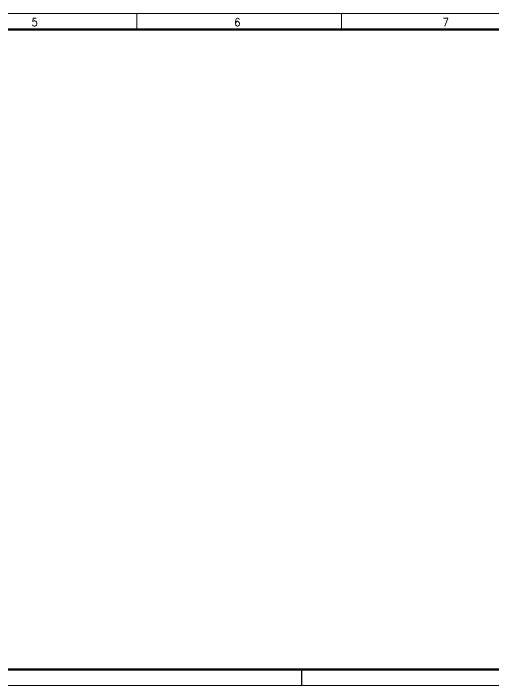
# Paper-space layout 'A2.0' of a CAD drawing. Header units: millimetres. Extents: x -811 to 377, y -174 to 246.
# Drawn here: x -222.4 to 77.5, y -173.7 to 246.3 of the extents above; entities that cross this region are included whole.
import ezdxf

# ---------------------------------------------------------------- set-up
doc = ezdxf.new("R2010")
doc.units = ezdxf.units.MM
doc.header["$LTSCALE"] = 0.5
doc.layers.add('Border', color=7, linetype='Continuous', lineweight=0)
doc.styles.add('Style-STANDARD', font='STANDARD.shx')

# ---------------------------------------------------------------- blocks, each defined once
blk = doc.blocks.new('A3.0_v03_CZ')
blk.add_line((-420, 10), (-420, 0))
at = {"layer": 'Border', "color": 7, "linetype": 'Continuous', "lineweight": 0}
for p, q in [((-522.9, 410), (-522.9, 419.7)), ((-394.9, 410), (-394.9, 419.7))]:
    blk.add_line(p, q, dxfattribs=at)
at = {"layer": 'Border', "color": 7, "linetype": 'Continuous', "lineweight": 0, "flags": 128}
blk.add_lwpolyline([(-1188, 0), (0, 0), (0, 420), (-1188, 420)], close=True, dxfattribs=at)
at = {"layer": 'Border', "color": 7, "linetype": 'Continuous', "lineweight": 50}
blk.add_lwpolyline([(-210, 10), (-1158, 10), (-1158, 410), (-10, 410), (-10, 297)], dxfattribs=at)
at = {"layer": 'Border', "color": 7, "linetype": 'Continuous', "lineweight": 30, "style": 'Style-STANDARD'}
for s, p in [('5', (-588.6, 412)), ('6', (-462, 412)), ('7', (-331.8, 412))]:
    blk.add_text(s, height=5, dxfattribs=at).set_placement(p)

psp = doc.layouts.new('A2.0')

# ---------------------------------------------------------------- block references
psp.add_blockref('A3.0_v03_CZ', (377.45, -173.73))

doc.saveas('drawing.dxf')
